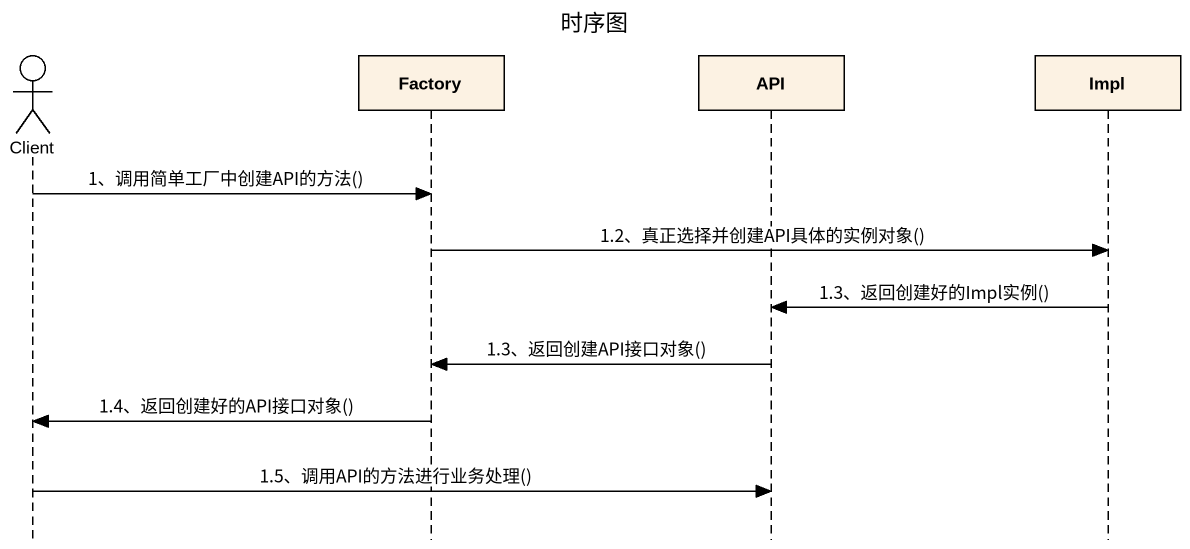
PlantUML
@startuml
title 时序图
hide footbox
actor Client
participant Factory
participant API
participant Impl

Client -> Factory : 1、调用简单工厂中创建API的方法()
Factory -> Impl : 1.2、真正选择并创建API具体的实例对象()
Impl -> API : 1.3、返回创建好的Impl实例()
API -> Factory : 1.3、返回创建API接口对象()
Factory -> Client : 1.4、返回创建好的API接口对象()
Client -> API : 1.5、调用API的方法进行业务处理()
@enduml
